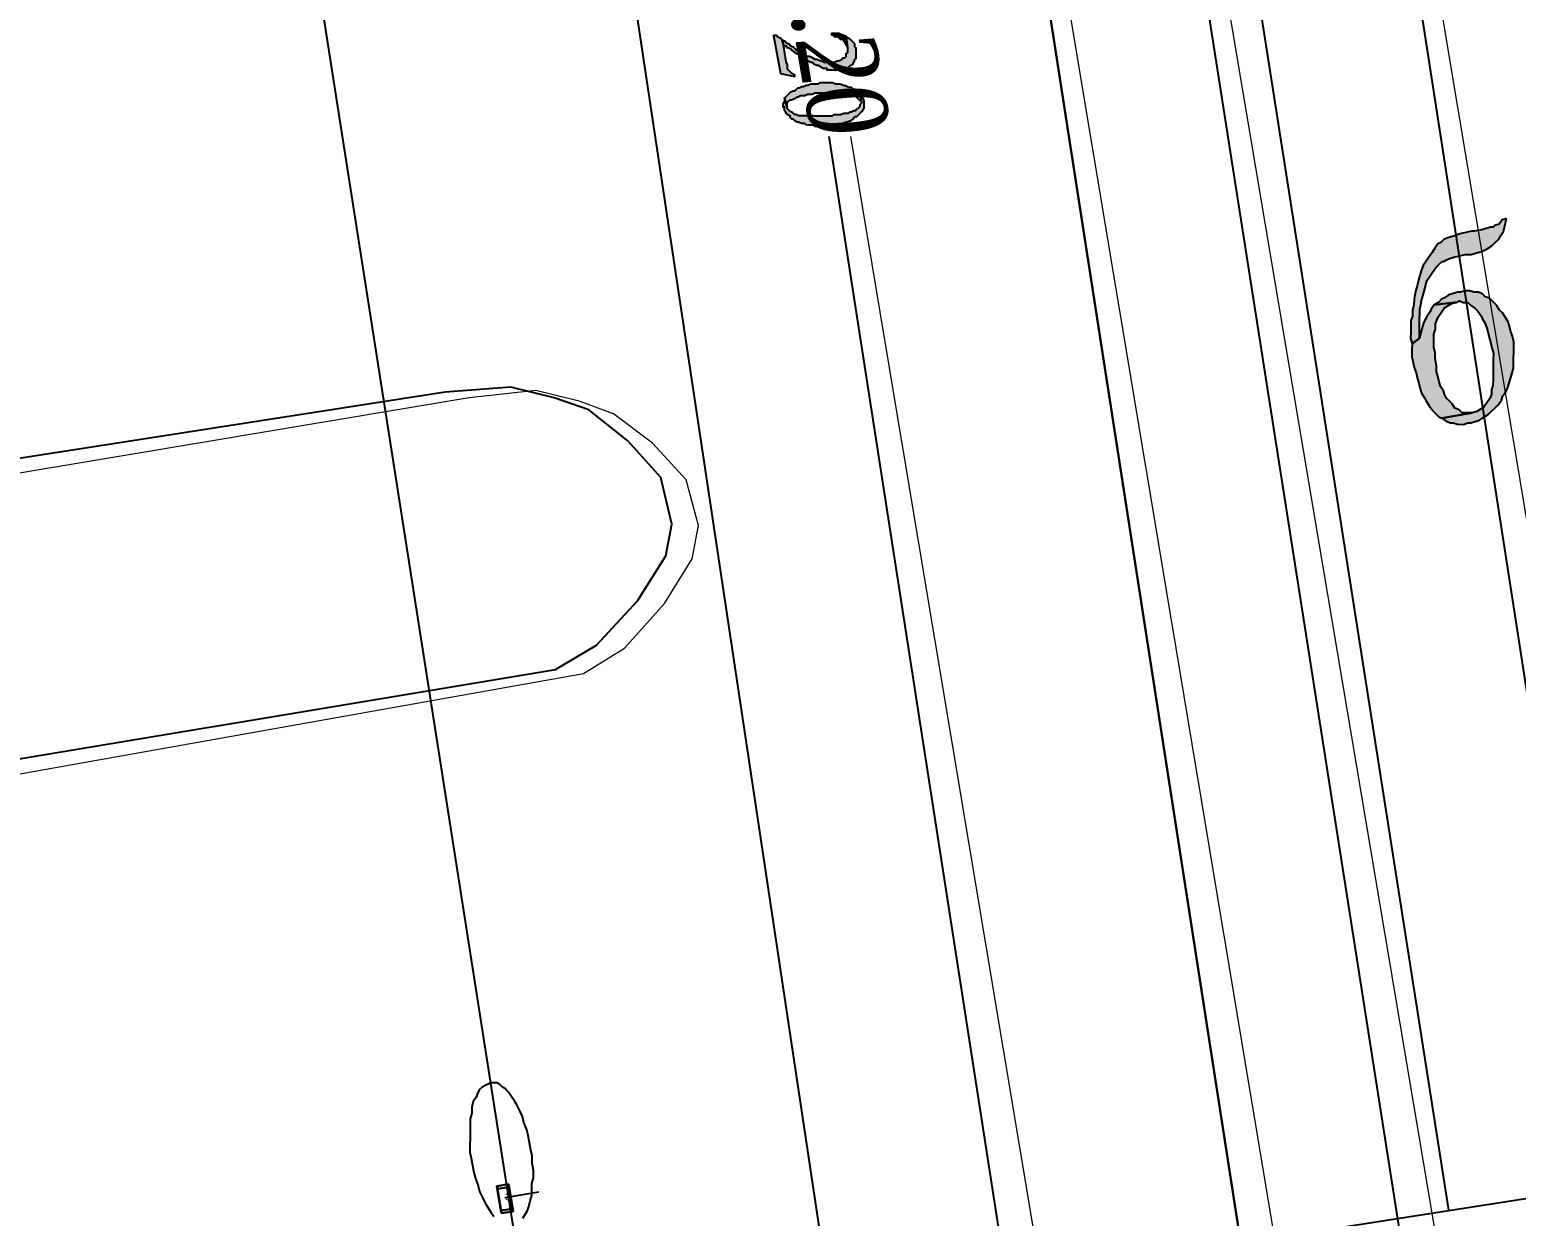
# Model space of a CAD drawing. Extents: x 2474 to 3317, y 1800 to 4862.
# Drawn here: x 2724.83 to 2746.33, y 3982.32 to 3999.48 of the extents above; entities that cross this region are included whole.
import ezdxf

# ---------------------------------------------------------------- set-up
doc = ezdxf.new("R2010")
doc.units = 0
doc.header["$MEASUREMENT"] = 0
for name, color, linetype in [('at_Entity', 7, 'Continuous'), ('at_Solid', 7, 'Continuous'), ('DLXLUM03', 3, 'Continuous'), ('DLXLUMEX', 2, 'Continuous')]:
    doc.layers.add(name, color=color, linetype=linetype)
doc.layers.add('ОСВЕЩЕНИЕ', color=7, linetype='Continuous', lineweight=15)
doc.layers.add('ситуация', color=7, linetype='Continuous', lineweight=15)
doc.styles.add('стиль2', font='times.ttf', dxfattribs={"width": 0.85, "oblique": 5, "height": 1.15})

# ---------------------------------------------------------------- blocks, each defined once
blk = doc.blocks.new('*U196')
for p, q in [((0.048, 0.229), (-0.119, 0.201)), ((-0.119, 0.201), (0.048, 0.229)), ((0.055, 0.19), (0.048, 0.229)), ((0.048, 0.229), (0.055, 0.19)), ((0.106, -0.124), (0.048, 0.229)), ((0.048, 0.229), (0.106, -0.124)), ((-0.113, 0.162), (-0.119, 0.201)), ((-0.119, 0.201), (-0.061, -0.151)), ((-0.119, 0.201), (-0.113, 0.162)), ((-0.061, -0.151), (-0.119, 0.201)), ((0.055, 0.19), (-0.113, 0.162)), ((-0.113, 0.162), (0.055, 0.19)), ((-0.113, 0.162), (-0.055, -0.19)), ((-0.055, -0.19), (-0.113, 0.162)), ((0.113, -0.162), (0.055, 0.19)), ((0.055, 0.19), (0.113, -0.162)), ((-0.061, -0.151), (0.106, -0.124)), ((0.106, -0.124), (-0.061, -0.151)), ((-0.061, -0.151), (-0.055, -0.19)), ((-0.055, -0.19), (-0.061, -0.151)), ((-0.055, -0.19), (0.113, -0.162)), ((0.113, -0.162), (-0.055, -0.19)), ((0.113, -0.162), (0.106, -0.124)), ((0.106, -0.124), (0.113, -0.162))]:
    blk.add_line(p, q)
at = {"color": 1}
blk.add_line((-0.006, 0.039), (0.487, 0.12), dxfattribs=at)
at = {"layer": 'DLXLUMEX', "color": 7}
blk.add_text('3', height=0.1, dxfattribs=at).set_placement((0, 0))

msp = doc.modelspace()

# ---------------------------------------------------------------- hatches: boundary and pattern name
at = {"layer": 'at_Solid'}
for points in [[(2735.898, 3998.804), (2735.899, 3998.825), (2735.857, 3998.847), (2735.836, 3998.868), (2735.815, 3998.889), (2735.795, 3998.91), (2735.795, 3998.931), (2735.795, 3998.952), (2735.795, 3998.973), (2735.775, 3999.016), (2735.736, 3999.268), (2735.715, 3999.332), (2735.695, 3999.353), (2735.653, 3999.374), (2735.632, 3999.396), (2735.59, 3999.396), (2735.689, 3998.849)], [(2736.785, 3999.193), (2736.786, 3999.214), (2736.765, 3999.235), (2736.765, 3999.277), (2736.745, 3999.299), (2736.724, 3999.32), (2736.703, 3999.341), (2736.682, 3999.362), (2736.661, 3999.363), (2736.641, 3999.384), (2736.66, 3999.216), (2736.659, 3999.195), (2736.659, 3999.174), (2736.659, 3999.153), (2736.638, 3999.132), (2736.637, 3999.09), (2736.616, 3999.069), (2736.595, 3999.069), (2736.574, 3999.048), (2736.531, 3999.028), (2736.51, 3999.028), (2736.468, 3999.008), (2736.447, 3999.008), (2736.405, 3999.008), (2736.384, 3999.009), (2736.342, 3999.009), (2736.321, 3999.009), (2736.279, 3999.031), (2736.258, 3999.031), (2736.216, 3999.053), (2736.195, 3999.053), (2736.154, 3999.074), (2736.112, 3999.096), (2736.091, 3999.096), (2736.07, 3999.096), (2736.049, 3999.118), (2736.028, 3999.139), (2736.007, 3999.139), (2735.987, 3999.16), (2735.966, 3999.182), (2735.924, 3999.182), (2735.903, 3999.203), (2735.882, 3999.225), (2735.84, 3999.246), (2735.82, 3999.267), (2735.778, 3999.289), (2735.757, 3999.31), (2735.715, 3999.332), (2735.736, 3999.268), (2735.756, 3999.247), (2735.777, 3999.247), (2735.777, 3999.226), (2735.798, 3999.226), (2735.84, 3999.204), (2735.861, 3999.183), (2735.882, 3999.162), (2735.923, 3999.14), (2735.965, 3999.119), (2736.007, 3999.097), (2736.048, 3999.055), (2736.09, 3999.033), (2736.132, 3999.012), (2736.153, 3999.011), (2736.174, 3998.99), (2736.215, 3998.969), (2736.236, 3998.968), (2736.278, 3998.947), (2736.299, 3998.926), (2736.341, 3998.925), (2736.362, 3998.925), (2736.362, 3998.904), (2736.404, 3998.903), (2736.446, 3998.903), (2736.467, 3998.903), (2736.509, 3998.902), (2736.53, 3998.902), (2736.572, 3998.901), (2736.593, 3998.901), (2736.635, 3998.922), (2736.656, 3998.921), (2736.677, 3998.942), (2736.699, 3998.963), (2736.741, 3998.983), (2736.741, 3999.004), (2736.762, 3999.025), (2736.763, 3999.046), (2736.784, 3999.067), (2736.784, 3999.088), (2736.785, 3999.13), (2736.785, 3999.151)], [(2736.641, 3999.384), (2736.599, 3999.405), (2736.578, 3999.406), (2736.536, 3999.427), (2736.515, 3999.427), (2736.473, 3999.428), (2736.431, 3999.428), (2736.431, 3999.407), (2736.452, 3999.407), (2736.472, 3999.386), (2736.515, 3999.385), (2736.535, 3999.364), (2736.556, 3999.343), (2736.598, 3999.342), (2736.598, 3999.321), (2736.619, 3999.3), (2736.639, 3999.258), (2736.66, 3999.237), (2736.66, 3999.216)], [(2736.841, 3998.562), (2736.82, 3998.583), (2736.8, 3998.605), (2736.758, 3998.605), (2736.737, 3998.626), (2736.716, 3998.648), (2736.674, 3998.648), (2736.632, 3998.67), (2736.611, 3998.67), (2736.569, 3998.691), (2736.548, 3998.692), (2736.506, 3998.692), (2736.485, 3998.692), (2736.444, 3998.714), (2736.402, 3998.714), (2736.381, 3998.715), (2736.339, 3998.715), (2736.297, 3998.715), (2736.255, 3998.716), (2736.233, 3998.695), (2736.191, 3998.696), (2736.149, 3998.696), (2736.128, 3998.696), (2736.086, 3998.676), (2736.065, 3998.676), (2736.023, 3998.656), (2736.002, 3998.656), (2735.959, 3998.635), (2735.938, 3998.636), (2735.917, 3998.615), (2735.896, 3998.594), (2735.875, 3998.594), (2735.833, 3998.574), (2735.811, 3998.553), (2735.79, 3998.532), (2735.769, 3998.512), (2735.748, 3998.491), (2735.788, 3998.364), (2735.789, 3998.406), (2735.789, 3998.427), (2735.81, 3998.448), (2735.831, 3998.469), (2735.852, 3998.469), (2735.895, 3998.489), (2735.937, 3998.51), (2735.958, 3998.509), (2735.979, 3998.53), (2736.021, 3998.53), (2736.042, 3998.529), (2736.084, 3998.55), (2736.106, 3998.55), (2736.148, 3998.549), (2736.19, 3998.57), (2736.232, 3998.569), (2736.274, 3998.569), (2736.295, 3998.568), (2736.316, 3998.568), (2736.358, 3998.568), (2736.379, 3998.567), (2736.421, 3998.567), (2736.463, 3998.566), (2736.484, 3998.566), (2736.526, 3998.566), (2736.568, 3998.565), (2736.61, 3998.565), (2736.631, 3998.564), (2736.673, 3998.564), (2736.715, 3998.543), (2736.736, 3998.542), (2736.757, 3998.521), (2736.778, 3998.521), (2736.798, 3998.499), (2736.819, 3998.478), (2736.84, 3998.457), (2736.861, 3998.436)], [(2736.903, 3998.435), (2736.903, 3998.456), (2736.882, 3998.499), (2736.883, 3998.52), (2736.862, 3998.541), (2736.841, 3998.562), (2736.861, 3998.436), (2736.86, 3998.415), (2736.839, 3998.394), (2736.839, 3998.373), (2736.818, 3998.352), (2736.796, 3998.331), (2736.775, 3998.311), (2736.754, 3998.311), (2736.712, 3998.29), (2736.691, 3998.291), (2736.67, 3998.27), (2736.628, 3998.27), (2736.607, 3998.271), (2736.564, 3998.25), (2736.543, 3998.25), (2736.501, 3998.251), (2736.459, 3998.251), (2736.438, 3998.231), (2736.396, 3998.231), (2736.354, 3998.232), (2736.312, 3998.232), (2736.27, 3998.233), (2736.228, 3998.233), (2736.186, 3998.233), (2736.165, 3998.234), (2736.123, 3998.234), (2736.102, 3998.234), (2736.06, 3998.235), (2736.039, 3998.235), (2736.018, 3998.235), (2735.976, 3998.236), (2735.955, 3998.236), (2735.913, 3998.258), (2735.892, 3998.258), (2735.871, 3998.279), (2735.829, 3998.301), (2735.809, 3998.322), (2735.788, 3998.343), (2735.788, 3998.364), (2735.748, 3998.491), (2735.747, 3998.47), (2735.747, 3998.449), (2735.726, 3998.407), (2735.725, 3998.386), (2735.725, 3998.365), (2735.746, 3998.365), (2735.746, 3998.323), (2735.766, 3998.301), (2735.766, 3998.28), (2735.787, 3998.259), (2735.829, 3998.238), (2735.828, 3998.217), (2735.849, 3998.195), (2735.87, 3998.195), (2735.891, 3998.174), (2735.933, 3998.152), (2735.954, 3998.152), (2735.996, 3998.131), (2736.038, 3998.13), (2736.058, 3998.109), (2736.1, 3998.108), (2736.121, 3998.108), (2736.163, 3998.108), (2736.184, 3998.086), (2736.226, 3998.086), (2736.268, 3998.085), (2736.31, 3998.085), (2736.331, 3998.085), (2736.373, 3998.105), (2736.415, 3998.105), (2736.458, 3998.104), (2736.5, 3998.104), (2736.521, 3998.125), (2736.563, 3998.124), (2736.584, 3998.124), (2736.626, 3998.144), (2736.647, 3998.144), (2736.689, 3998.165), (2736.71, 3998.164), (2736.732, 3998.185), (2736.753, 3998.206), (2736.774, 3998.227), (2736.795, 3998.226), (2736.816, 3998.247), (2736.838, 3998.268), (2736.859, 3998.289), (2736.88, 3998.309), (2736.88, 3998.33), (2736.902, 3998.351), (2736.902, 3998.393), (2736.902, 3998.414)], [(2746.191, 3996.751), (2746.128, 3996.73), (2746.085, 3996.668), (2746.022, 3996.648), (2746.001, 3996.627), (2745.959, 3996.627), (2745.896, 3996.607), (2745.832, 3996.587), (2745.727, 3996.567), (2745.685, 3996.568), (2745.601, 3996.548), (2745.516, 3996.528), (2745.453, 3996.507), (2745.39, 3996.487), (2745.327, 3996.467), (2745.284, 3996.446), (2745.242, 3996.405), (2745.2, 3996.384), (2745.157, 3996.322), (2745.114, 3996.259), (2745.071, 3996.197), (2745.029, 3996.134), (2744.986, 3996.071), (2744.964, 3996.009), (2744.942, 3995.946), (2744.92, 3995.862), (2744.898, 3995.778), (2744.876, 3995.694), (2744.854, 3995.59), (2744.854, 3995.569), (2744.853, 3995.506), (2744.831, 3995.422), (2744.83, 3995.338), (2744.808, 3995.275), (2744.807, 3995.191), (2744.806, 3995.107), (2744.805, 3995.023), (2744.825, 3994.939), (2744.931, 3995.021), (2744.932, 3995.042), (2744.933, 3995.127), (2744.934, 3995.211), (2744.935, 3995.295), (2744.936, 3995.379), (2744.936, 3995.442), (2744.958, 3995.525), (2744.959, 3995.546), (2744.981, 3995.63), (2745.003, 3995.714), (2745.025, 3995.798), (2745.046, 3995.861), (2745.089, 3995.923), (2745.132, 3995.986), (2745.175, 3996.048), (2745.217, 3996.09), (2745.26, 3996.131), (2745.281, 3996.131), (2745.323, 3996.152), (2745.365, 3996.172), (2745.428, 3996.192), (2745.513, 3996.212), (2745.597, 3996.232), (2745.681, 3996.231), (2745.744, 3996.252), (2745.829, 3996.272), (2745.871, 3996.292), (2745.913, 3996.313), (2745.977, 3996.354), (2746.019, 3996.396), (2746.083, 3996.458), (2746.104, 3996.5), (2746.147, 3996.562), (2746.169, 3996.646)], [(2745.528, 3995.687), (2745.486, 3995.687), (2745.422, 3995.667), (2745.359, 3995.647), (2745.296, 3995.606), (2745.253, 3995.585), (2745.211, 3995.543), (2745.147, 3995.502), (2745.484, 3995.54), (2745.505, 3995.561), (2745.568, 3995.539), (2745.631, 3995.539), (2745.672, 3995.496), (2745.735, 3995.453), (2745.777, 3995.411), (2745.818, 3995.347), (2745.838, 3995.305), (2745.88, 3995.242), (2745.9, 3995.178), (2745.92, 3995.115), (2745.94, 3995.031), (2745.96, 3994.967), (2745.98, 3994.883), (2746.001, 3994.799), (2746, 3994.715), (2745.999, 3994.694), (2745.998, 3994.589), (2745.997, 3994.505), (2745.996, 3994.421), (2745.995, 3994.337), (2745.973, 3994.274), (2745.973, 3994.211), (2745.951, 3994.148), (2745.908, 3994.085), (2745.865, 3994.023), (2745.802, 3993.982), (2745.76, 3993.961), (2745.696, 3993.941), (2745.254, 3993.862), (2745.317, 3993.819), (2745.379, 3993.798), (2745.421, 3993.797), (2745.484, 3993.775), (2745.568, 3993.774), (2745.632, 3993.795), (2745.674, 3993.794), (2745.737, 3993.814), (2745.8, 3993.835), (2745.864, 3993.876), (2745.927, 3993.917), (2745.97, 3993.959), (2746.012, 3994), (2746.076, 3994.063), (2746.119, 3994.125), (2746.14, 3994.188), (2746.162, 3994.209), (2746.205, 3994.292), (2746.226, 3994.355), (2746.248, 3994.439), (2746.27, 3994.502), (2746.292, 3994.585), (2746.293, 3994.648), (2746.294, 3994.732), (2746.295, 3994.816), (2746.296, 3994.879), (2746.297, 3994.963), (2746.277, 3995.048), (2746.256, 3995.111), (2746.236, 3995.195), (2746.216, 3995.259), (2746.175, 3995.322), (2746.133, 3995.386), (2746.092, 3995.428), (2746.051, 3995.492), (2745.988, 3995.555), (2745.947, 3995.598), (2745.884, 3995.62), (2745.843, 3995.662), (2745.78, 3995.684), (2745.717, 3995.685), (2745.654, 3995.706), (2745.591, 3995.707)], [(2745.147, 3995.502), (2745.104, 3995.44), (2745.083, 3995.398), (2745.04, 3995.335), (2744.997, 3995.252), (2744.975, 3995.189), (2744.953, 3995.105), (2744.931, 3995.021), (2744.825, 3994.939), (2744.824, 3994.855), (2744.824, 3994.834), (2744.823, 3994.75), (2744.843, 3994.665), (2744.863, 3994.581), (2744.884, 3994.518), (2744.904, 3994.433), (2744.924, 3994.37), (2744.944, 3994.286), (2744.964, 3994.223), (2745.005, 3994.159), (2745.026, 3994.117), (2745.067, 3994.053), (2745.109, 3993.99), (2745.15, 3993.947), (2745.212, 3993.884), (2745.254, 3993.862), (2745.696, 3993.941), (2745.675, 3993.941), (2745.612, 3993.942), (2745.549, 3993.943), (2745.508, 3993.985), (2745.445, 3994.007), (2745.404, 3994.07), (2745.341, 3994.134), (2745.321, 3994.155), (2745.3, 3994.198), (2745.28, 3994.261), (2745.239, 3994.324), (2745.218, 3994.388), (2745.198, 3994.472), (2745.178, 3994.535), (2745.179, 3994.619), (2745.159, 3994.725), (2745.16, 3994.809), (2745.14, 3994.893), (2745.141, 3994.998), (2745.142, 3995.082), (2745.164, 3995.145), (2745.165, 3995.229), (2745.187, 3995.292), (2745.208, 3995.333), (2745.251, 3995.396), (2745.294, 3995.458), (2745.357, 3995.5), (2745.4, 3995.52), (2745.484, 3995.54)]]:
    msp.add_hatch(color=256, dxfattribs=at).paths.add_polyline_path(points)

# ---------------------------------------------------------------- linework, layer by layer
at = {"layer": 'at_Entity', "color": 0}
for points in [[(2725.893, 4050.633), (2728.685, 4032.466), (2741.163, 3949.469)], [(2735.898, 3998.804), (2735.899, 3998.825), (2735.899, 3998.825), (2735.857, 3998.847), (2735.836, 3998.868), (2735.836, 3998.868), (2735.815, 3998.889), (2735.795, 3998.91), (2735.795, 3998.931), (2735.795, 3998.952), (2735.795, 3998.973), (2735.775, 3999.016), (2735.736, 3999.268), (2735.715, 3999.332), (2735.695, 3999.353), (2735.653, 3999.374), (2735.632, 3999.396), (2735.59, 3999.396), (2735.689, 3998.849), (2735.898, 3998.804)], [(2736.785, 3999.193), (2736.786, 3999.214), (2736.765, 3999.235), (2736.765, 3999.277), (2736.745, 3999.299), (2736.724, 3999.32), (2736.703, 3999.341), (2736.682, 3999.362), (2736.661, 3999.363), (2736.641, 3999.384), (2736.66, 3999.216), (2736.659, 3999.195), (2736.659, 3999.174), (2736.659, 3999.153), (2736.638, 3999.132), (2736.637, 3999.09), (2736.616, 3999.069), (2736.595, 3999.069), (2736.574, 3999.048), (2736.531, 3999.028), (2736.51, 3999.028), (2736.468, 3999.008), (2736.447, 3999.008), (2736.447, 3999.008), (2736.405, 3999.008), (2736.384, 3999.009), (2736.342, 3999.009), (2736.321, 3999.009), (2736.279, 3999.031), (2736.258, 3999.031), (2736.216, 3999.053), (2736.195, 3999.053), (2736.154, 3999.074), (2736.112, 3999.096), (2736.091, 3999.096), (2736.07, 3999.096), (2736.049, 3999.118), (2736.028, 3999.139), (2736.007, 3999.139), (2735.987, 3999.16), (2735.966, 3999.182), (2735.924, 3999.182), (2735.903, 3999.203), (2735.882, 3999.225), (2735.84, 3999.246), (2735.82, 3999.267), (2735.778, 3999.289), (2735.757, 3999.31), (2735.715, 3999.332), (2735.736, 3999.268), (2735.736, 3999.268), (2735.756, 3999.247), (2735.777, 3999.247), (2735.777, 3999.226), (2735.798, 3999.226), (2735.84, 3999.204), (2735.861, 3999.183), (2735.882, 3999.162), (2735.923, 3999.14), (2735.965, 3999.119), (2736.007, 3999.097), (2736.048, 3999.055), (2736.048, 3999.055), (2736.09, 3999.033), (2736.132, 3999.012), (2736.153, 3999.011), (2736.174, 3998.99), (2736.215, 3998.969), (2736.236, 3998.968), (2736.278, 3998.947), (2736.299, 3998.926), (2736.341, 3998.925), (2736.362, 3998.925), (2736.362, 3998.904), (2736.404, 3998.903), (2736.446, 3998.903), (2736.467, 3998.903), (2736.509, 3998.902), (2736.53, 3998.902), (2736.53, 3998.902), (2736.572, 3998.901), (2736.593, 3998.901), (2736.635, 3998.922), (2736.656, 3998.921), (2736.677, 3998.942), (2736.699, 3998.963), (2736.741, 3998.983), (2736.741, 3999.004), (2736.762, 3999.025), (2736.763, 3999.046), (2736.784, 3999.067), (2736.784, 3999.088), (2736.785, 3999.13), (2736.785, 3999.151), (2736.785, 3999.193)], [(2736.641, 3999.384), (2736.599, 3999.405), (2736.578, 3999.406), (2736.536, 3999.427), (2736.515, 3999.427), (2736.473, 3999.428), (2736.431, 3999.428), (2736.431, 3999.407), (2736.452, 3999.407), (2736.472, 3999.386), (2736.515, 3999.385), (2736.535, 3999.364), (2736.556, 3999.343), (2736.598, 3999.342), (2736.598, 3999.321), (2736.619, 3999.3), (2736.639, 3999.258), (2736.66, 3999.237), (2736.66, 3999.216), (2736.641, 3999.384)], [(2736.841, 3998.562), (2736.82, 3998.583), (2736.8, 3998.605), (2736.758, 3998.605), (2736.737, 3998.626), (2736.716, 3998.648), (2736.674, 3998.648), (2736.632, 3998.67), (2736.611, 3998.67), (2736.611, 3998.67), (2736.569, 3998.691), (2736.548, 3998.692), (2736.506, 3998.692), (2736.485, 3998.692), (2736.444, 3998.714), (2736.402, 3998.714), (2736.381, 3998.715), (2736.339, 3998.715), (2736.297, 3998.715), (2736.255, 3998.716), (2736.233, 3998.695), (2736.191, 3998.696), (2736.149, 3998.696), (2736.128, 3998.696), (2736.086, 3998.676), (2736.065, 3998.676), (2736.023, 3998.656), (2736.002, 3998.656), (2735.959, 3998.635), (2735.938, 3998.636), (2735.917, 3998.615), (2735.896, 3998.594), (2735.875, 3998.594), (2735.833, 3998.574), (2735.811, 3998.553), (2735.79, 3998.532), (2735.769, 3998.512), (2735.748, 3998.491), (2735.788, 3998.364), (2735.788, 3998.364), (2735.789, 3998.406), (2735.789, 3998.427), (2735.81, 3998.448), (2735.831, 3998.469), (2735.852, 3998.469), (2735.895, 3998.489), (2735.895, 3998.489), (2735.937, 3998.51), (2735.958, 3998.509), (2735.979, 3998.53), (2736.021, 3998.53), (2736.042, 3998.529), (2736.084, 3998.55), (2736.106, 3998.55), (2736.148, 3998.549), (2736.19, 3998.57), (2736.232, 3998.569), (2736.274, 3998.569), (2736.295, 3998.568), (2736.316, 3998.568), (2736.358, 3998.568), (2736.379, 3998.567), (2736.421, 3998.567), (2736.463, 3998.566), (2736.484, 3998.566), (2736.526, 3998.566), (2736.568, 3998.565), (2736.61, 3998.565), (2736.631, 3998.564), (2736.673, 3998.564), (2736.715, 3998.543), (2736.736, 3998.542), (2736.757, 3998.521), (2736.778, 3998.521), (2736.798, 3998.499), (2736.819, 3998.478), (2736.84, 3998.457), (2736.861, 3998.436), (2736.841, 3998.562)], [(2736.903, 3998.435), (2736.903, 3998.456), (2736.882, 3998.499), (2736.883, 3998.52), (2736.862, 3998.541), (2736.841, 3998.562), (2736.861, 3998.436), (2736.86, 3998.415), (2736.839, 3998.394), (2736.839, 3998.373), (2736.818, 3998.352), (2736.796, 3998.331), (2736.775, 3998.311), (2736.754, 3998.311), (2736.712, 3998.29), (2736.691, 3998.291), (2736.67, 3998.27), (2736.628, 3998.27), (2736.607, 3998.271), (2736.564, 3998.25), (2736.543, 3998.25), (2736.501, 3998.251), (2736.459, 3998.251), (2736.438, 3998.231), (2736.396, 3998.231), (2736.354, 3998.232), (2736.312, 3998.232), (2736.27, 3998.233), (2736.228, 3998.233), (2736.186, 3998.233), (2736.165, 3998.234), (2736.123, 3998.234), (2736.102, 3998.234), (2736.06, 3998.235), (2736.039, 3998.235), (2736.018, 3998.235), (2735.976, 3998.236), (2735.955, 3998.236), (2735.913, 3998.258), (2735.892, 3998.258), (2735.871, 3998.279), (2735.829, 3998.301), (2735.829, 3998.301), (2735.809, 3998.322), (2735.788, 3998.343), (2735.788, 3998.364), (2735.748, 3998.491), (2735.747, 3998.47), (2735.747, 3998.449), (2735.726, 3998.407), (2735.725, 3998.386), (2735.725, 3998.365), (2735.746, 3998.365), (2735.746, 3998.323), (2735.766, 3998.301), (2735.766, 3998.28), (2735.787, 3998.259), (2735.829, 3998.238), (2735.828, 3998.217), (2735.849, 3998.195), (2735.87, 3998.195), (2735.891, 3998.174), (2735.933, 3998.152), (2735.954, 3998.152), (2735.996, 3998.131), (2736.038, 3998.13), (2736.038, 3998.13), (2736.058, 3998.109), (2736.1, 3998.108), (2736.121, 3998.108), (2736.163, 3998.108), (2736.184, 3998.086), (2736.226, 3998.086), (2736.268, 3998.085), (2736.31, 3998.085), (2736.331, 3998.085), (2736.373, 3998.105), (2736.373, 3998.105), (2736.415, 3998.105), (2736.458, 3998.104), (2736.5, 3998.104), (2736.521, 3998.125), (2736.563, 3998.124), (2736.584, 3998.124), (2736.626, 3998.144), (2736.647, 3998.144), (2736.689, 3998.165), (2736.71, 3998.164), (2736.732, 3998.185), (2736.753, 3998.206), (2736.774, 3998.227), (2736.795, 3998.226), (2736.816, 3998.247), (2736.838, 3998.268), (2736.859, 3998.289), (2736.88, 3998.309), (2736.88, 3998.33), (2736.902, 3998.351), (2736.902, 3998.393), (2736.902, 3998.414), (2736.903, 3998.435)], [(2739.91, 3975.307), (2736.393, 3997.937)], [(2688.964, 3983.257), (2702.625, 3985.262), (2732.436, 3990.23), (2733.029, 3990.58), (2733.624, 3991.224), (2734.031, 3991.871), (2734.121, 3992.332), (2733.96, 3993.006), (2733.483, 3993.537), (2732.921, 3993.985), (2732.419, 3994.159), (2731.79, 3994.314), (2730.844, 3994.241), (2689.016, 3987.732)], [(2731.505, 3984.252), (2731.463, 3984.231), (2731.42, 3984.211), (2731.378, 3984.19), (2731.335, 3984.149), (2731.314, 3984.107), (2731.292, 3984.044), (2731.249, 3983.982), (2731.227, 3983.898), (2731.227, 3983.814), (2731.205, 3983.73), (2731.204, 3983.646), (2731.203, 3983.562), (2731.201, 3983.457), (2731.2, 3983.352), (2731.199, 3983.247), (2731.219, 3983.163), (2731.239, 3983.057), (2731.258, 3982.952), (2731.278, 3982.868), (2731.319, 3982.762), (2731.339, 3982.678), (2731.38, 3982.593), (2731.421, 3982.509), (2731.463, 3982.445), (2731.504, 3982.382), (2731.545, 3982.318)], [(2731.965, 3982.292), (2731.987, 3982.334), (2732.029, 3982.397), (2732.051, 3982.459), (2732.073, 3982.543), (2732.095, 3982.627), (2732.096, 3982.711), (2732.097, 3982.795), (2732.119, 3982.879), (2732.12, 3982.984), (2732.101, 3983.089), (2732.102, 3983.194), (2732.082, 3983.279), (2732.062, 3983.384), (2732.042, 3983.489), (2732.022, 3983.573), (2731.981, 3983.679), (2731.961, 3983.763), (2731.92, 3983.848), (2731.879, 3983.932), (2731.838, 3983.996), (2731.797, 3984.059), (2731.755, 3984.123), (2731.714, 3984.165), (2731.672, 3984.187), (2731.631, 3984.229), (2731.589, 3984.251), (2731.547, 3984.251), (2731.505, 3984.252), (2731.505, 3984.252)]]:
    msp.add_lwpolyline(points, dxfattribs=at)
at = {"layer": 'at_Entity', "color": 4}
for points in [[(2747.403, 3949.396), (2731.691, 4050.565), (2747.403, 3949.396), (2747.403, 3949.396)], [(2752.781, 3949.333), (2737.091, 4050.502)]]:
    msp.add_lwpolyline(points, dxfattribs=at)
at = {"layer": 'at_Entity', "color": 1}
msp.add_lwpolyline([(2745.651, 3975.703), (2733.918, 4050.539)], dxfattribs=at)
at = {"layer": 'at_Entity', "color": 2}
for points in [[(2740.365, 4014.238), (2745.351, 3982.409)], [(2727.124, 4012.166), (2732.11, 3980.337)], [(2688.851, 3973.593), (2826.46, 3995.056)]]:
    msp.add_lwpolyline(points, dxfattribs=at)
at = {"layer": 'at_Entity', "color": 7}
for points in [[(2746.191, 3996.751), (2746.128, 3996.73), (2746.085, 3996.668), (2746.022, 3996.648), (2746.001, 3996.627), (2745.959, 3996.627), (2745.896, 3996.607), (2745.832, 3996.587), (2745.727, 3996.567), (2745.685, 3996.568), (2745.601, 3996.548), (2745.516, 3996.528), (2745.453, 3996.507), (2745.39, 3996.487), (2745.327, 3996.467), (2745.284, 3996.446), (2745.242, 3996.405), (2745.2, 3996.384), (2745.157, 3996.322), (2745.114, 3996.259), (2745.071, 3996.197), (2745.029, 3996.134), (2745.029, 3996.134), (2744.986, 3996.071), (2744.964, 3996.009), (2744.942, 3995.946), (2744.92, 3995.862), (2744.898, 3995.778), (2744.876, 3995.694), (2744.854, 3995.59), (2744.854, 3995.569), (2744.853, 3995.506), (2744.831, 3995.422), (2744.83, 3995.338), (2744.808, 3995.275), (2744.807, 3995.191), (2744.806, 3995.107), (2744.805, 3995.023), (2744.825, 3994.939), (2744.931, 3995.021), (2744.932, 3995.042), (2744.933, 3995.127), (2744.934, 3995.211), (2744.935, 3995.295), (2744.936, 3995.379), (2744.936, 3995.442), (2744.958, 3995.525), (2744.959, 3995.546), (2744.981, 3995.63), (2745.003, 3995.714), (2745.025, 3995.798), (2745.046, 3995.861), (2745.089, 3995.923), (2745.132, 3995.986), (2745.175, 3996.048), (2745.217, 3996.09), (2745.26, 3996.131), (2745.281, 3996.131), (2745.323, 3996.152), (2745.365, 3996.172), (2745.428, 3996.192), (2745.513, 3996.212), (2745.597, 3996.232), (2745.681, 3996.231), (2745.744, 3996.252), (2745.829, 3996.272), (2745.871, 3996.292), (2745.913, 3996.313), (2745.977, 3996.354), (2746.019, 3996.396), (2746.083, 3996.458), (2746.083, 3996.458), (2746.104, 3996.5), (2746.147, 3996.562), (2746.169, 3996.646), (2746.191, 3996.751)], [(2745.528, 3995.687), (2745.486, 3995.687), (2745.422, 3995.667), (2745.359, 3995.647), (2745.296, 3995.606), (2745.253, 3995.585), (2745.211, 3995.543), (2745.147, 3995.502), (2745.484, 3995.54), (2745.505, 3995.561), (2745.568, 3995.539), (2745.631, 3995.539), (2745.672, 3995.496), (2745.735, 3995.453), (2745.777, 3995.411), (2745.818, 3995.347), (2745.838, 3995.305), (2745.88, 3995.242), (2745.9, 3995.178), (2745.92, 3995.115), (2745.94, 3995.031), (2745.96, 3994.967), (2745.98, 3994.883), (2746.001, 3994.799), (2746, 3994.715), (2745.999, 3994.694), (2745.998, 3994.589), (2745.997, 3994.505), (2745.996, 3994.421), (2745.995, 3994.337), (2745.973, 3994.274), (2745.973, 3994.211), (2745.951, 3994.148), (2745.908, 3994.085), (2745.865, 3994.023), (2745.802, 3993.982), (2745.76, 3993.961), (2745.696, 3993.941), (2745.254, 3993.862), (2745.317, 3993.819), (2745.379, 3993.798), (2745.421, 3993.797), (2745.484, 3993.775), (2745.568, 3993.774), (2745.632, 3993.795), (2745.674, 3993.794), (2745.737, 3993.814), (2745.8, 3993.835), (2745.864, 3993.876), (2745.927, 3993.917), (2745.97, 3993.959), (2746.012, 3994), (2746.076, 3994.063), (2746.119, 3994.125), (2746.14, 3994.188), (2746.162, 3994.209), (2746.205, 3994.292), (2746.226, 3994.355), (2746.248, 3994.439), (2746.27, 3994.502), (2746.292, 3994.585), (2746.293, 3994.648), (2746.294, 3994.732), (2746.295, 3994.816), (2746.296, 3994.879), (2746.297, 3994.963), (2746.277, 3995.048), (2746.256, 3995.111), (2746.236, 3995.195), (2746.216, 3995.259), (2746.175, 3995.322), (2746.133, 3995.386), (2746.092, 3995.428), (2746.051, 3995.492), (2746.051, 3995.492), (2745.988, 3995.555), (2745.947, 3995.598), (2745.884, 3995.62), (2745.843, 3995.662), (2745.78, 3995.684), (2745.717, 3995.685), (2745.654, 3995.706), (2745.591, 3995.707), (2745.528, 3995.687)], [(2745.147, 3995.502), (2745.104, 3995.44), (2745.083, 3995.398), (2745.04, 3995.335), (2744.997, 3995.252), (2744.975, 3995.189), (2744.953, 3995.105), (2744.931, 3995.021), (2744.825, 3994.939), (2744.824, 3994.855), (2744.824, 3994.834), (2744.823, 3994.75), (2744.843, 3994.665), (2744.863, 3994.581), (2744.884, 3994.518), (2744.904, 3994.433), (2744.924, 3994.37), (2744.944, 3994.286), (2744.964, 3994.223), (2745.005, 3994.159), (2745.026, 3994.117), (2745.067, 3994.053), (2745.067, 3994.053), (2745.109, 3993.99), (2745.15, 3993.947), (2745.212, 3993.884), (2745.254, 3993.862), (2745.696, 3993.941), (2745.675, 3993.941), (2745.612, 3993.942), (2745.549, 3993.943), (2745.508, 3993.985), (2745.445, 3994.007), (2745.404, 3994.07), (2745.341, 3994.134), (2745.321, 3994.155), (2745.3, 3994.198), (2745.28, 3994.261), (2745.239, 3994.324), (2745.218, 3994.388), (2745.198, 3994.472), (2745.178, 3994.535), (2745.179, 3994.619), (2745.159, 3994.725), (2745.16, 3994.809), (2745.14, 3994.893), (2745.141, 3994.998), (2745.142, 3995.082), (2745.164, 3995.145), (2745.165, 3995.229), (2745.187, 3995.292), (2745.208, 3995.333), (2745.251, 3995.396), (2745.294, 3995.458), (2745.357, 3995.5), (2745.4, 3995.52), (2745.484, 3995.54), (2745.147, 3995.502)]]:
    msp.add_lwpolyline(points, dxfattribs=at)
at = {"layer": 'ОСВЕЩЕНИЕ', "color": 1, "linetype": 'Continuous'}
msp.add_line((2746.224, 3975.807), (2598.847, 4849.473), dxfattribs=at)
at = {"layer": 'ситуация', "color": 4}
for p, q in [((3098.637, 1851.95), (2595.929, 4861.514)), ((3098.637, 1851.95), (2595.929, 4861.514)), ((3104.016, 1851.95), (2601.349, 4861.269))]:
    msp.add_line(p, q, dxfattribs=at)
at = {"layer": 'ситуация'}
msp.add_line((2740.482, 3975.355), (2736.71, 3997.938), dxfattribs=at)
at = {"layer": 'ситуация', "linetype": 'Continuous', "lineweight": 18}
for p, q in [((2731.191, 3994.159), (2606.802, 3973.325)), ((2732.154, 3994.264), (2731.191, 3994.159)), ((2732.781, 3994.11), (2732.154, 3994.264)), ((2733.276, 3993.928), (2732.781, 3994.11)), ((2733.84, 3993.5), (2733.276, 3993.928)), ((2734.326, 3992.971), (2733.84, 3993.5)), ((2734.507, 3992.31), (2734.326, 3992.971)), ((2734.414, 3991.831), (2734.507, 3992.31)), ((2734.015, 3991.183), (2734.414, 3991.831)), ((2733.437, 3990.538), (2734.015, 3991.183)), ((2732.843, 3990.17), (2733.437, 3990.538)), ((2703.098, 3984.872), (2732.843, 3990.17))]:
    msp.add_line(p, q, dxfattribs=at)

# ---------------------------------------------------------------- block references
at = {"layer": 'DLXLUM03'}
msp.add_blockref('*U196', (2731.71, 3982.554), dxfattribs=at)

# ---------------------------------------------------------------- texts
at = {"layer": 'ситуация', "style": 'стиль2', "oblique": 5, "width": 0.85}
msp.add_text('50.20', height=1.15, rotation=279.483, dxfattribs=at).set_placement((2735.596, 4001.185))

doc.saveas('drawing.dxf')
